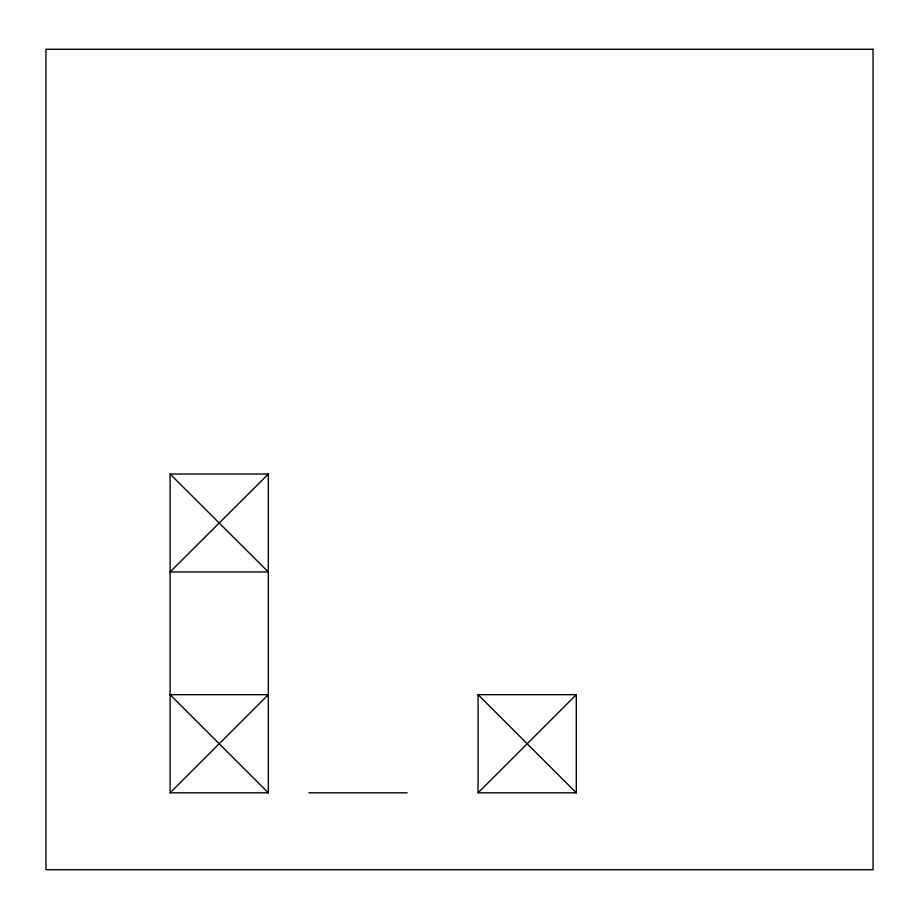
<?xml version="1.0" encoding="UTF-8"?>
<svg xmlns="http://www.w3.org/2000/svg" width="919" height="919" viewBox="0 0 919 919"><rect width="100%" height="100%" fill="white"/><g stroke="black" fill="none" stroke-linecap="round" stroke-linejoin="round"><path stroke-width="1.38" d="M268.325 474.032L170.095 571.951L268.325 571.951L170.095 474.032L170.095 792.833L268.325 792.833L268.325 474.032L170.095 474.032M170.095 792.833L268.325 694.672L170.095 694.672L268.325 792.833M478.064 792.833L576.293 694.672L576.293 792.833L478.064 792.833L478.064 694.672L576.293 694.672M308.922 792.833L407.151 792.833M478.064 694.672L576.293 792.833M873.05 49.27L45.95 49.27L45.95 869.73L873.05 869.73L873.05 49.27"/></g></svg>
